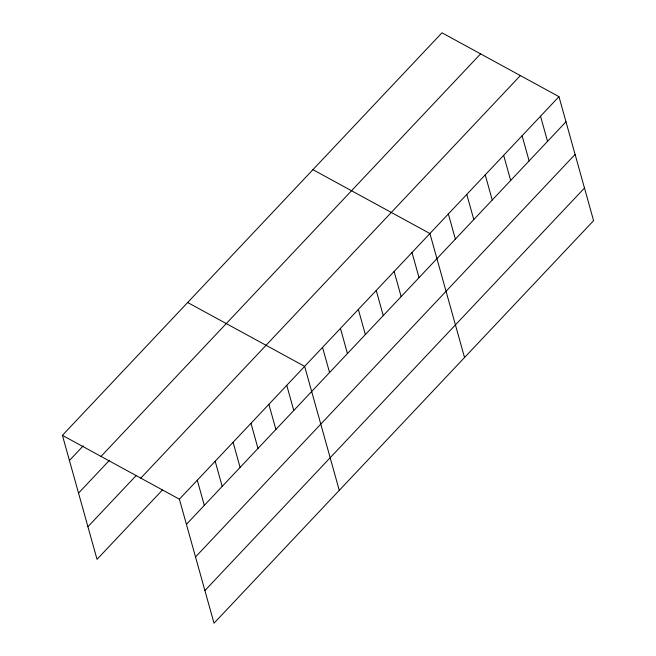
<?xml version="1.0" encoding="UTF-8"?>
<svg xmlns="http://www.w3.org/2000/svg" width="656" height="656" viewBox="0 0 656 656"><rect width="100%" height="100%" fill="white"/><g stroke="black" fill="none" stroke-linecap="round" stroke-linejoin="round"><path stroke-width="0.98" d="M62.41 435.338L441.98 32.8L558.969 96.662L593.59 220.662L214.02 623.2L179.4 499.2L62.41 435.338L97.031 559.338L162.417 489.999M69.429 460.479L83.197 445.883M101.016 456.412L480.586 53.874M78.54 493.099L109.511 460.258M87.92 526.719L136.104 475.625M140.794 478.126L520.364 75.588M179.4 499.2L558.969 96.662M186.419 524.341L565.989 121.795M195.521 556.96L575.099 154.422M204.91 590.572L584.48 188.034M312.928 169.666L429.918 233.528L464.538 357.52M187.673 302.506L304.655 366.368L339.275 490.36M540.528 116.21L547.547 141.352M522.094 135.767L529.113 160.9M503.66 155.316L510.68 180.457M485.227 174.873L492.238 200.006M466.785 194.422L473.804 219.555M448.351 213.971L455.371 239.112M412.017 252.503L419.036 277.636M394.125 271.477L401.144 296.619M376.232 290.46L383.252 315.593M358.34 309.435L365.359 334.568M340.448 328.41L347.459 353.551M322.547 347.385L329.566 372.526M286.762 385.343L293.781 410.476M268.87 404.317L275.889 429.459M250.977 423.292L257.988 448.433M233.077 442.275L240.096 467.408M215.184 461.25L222.204 486.383M197.292 480.225L204.311 505.366"/></g></svg>
